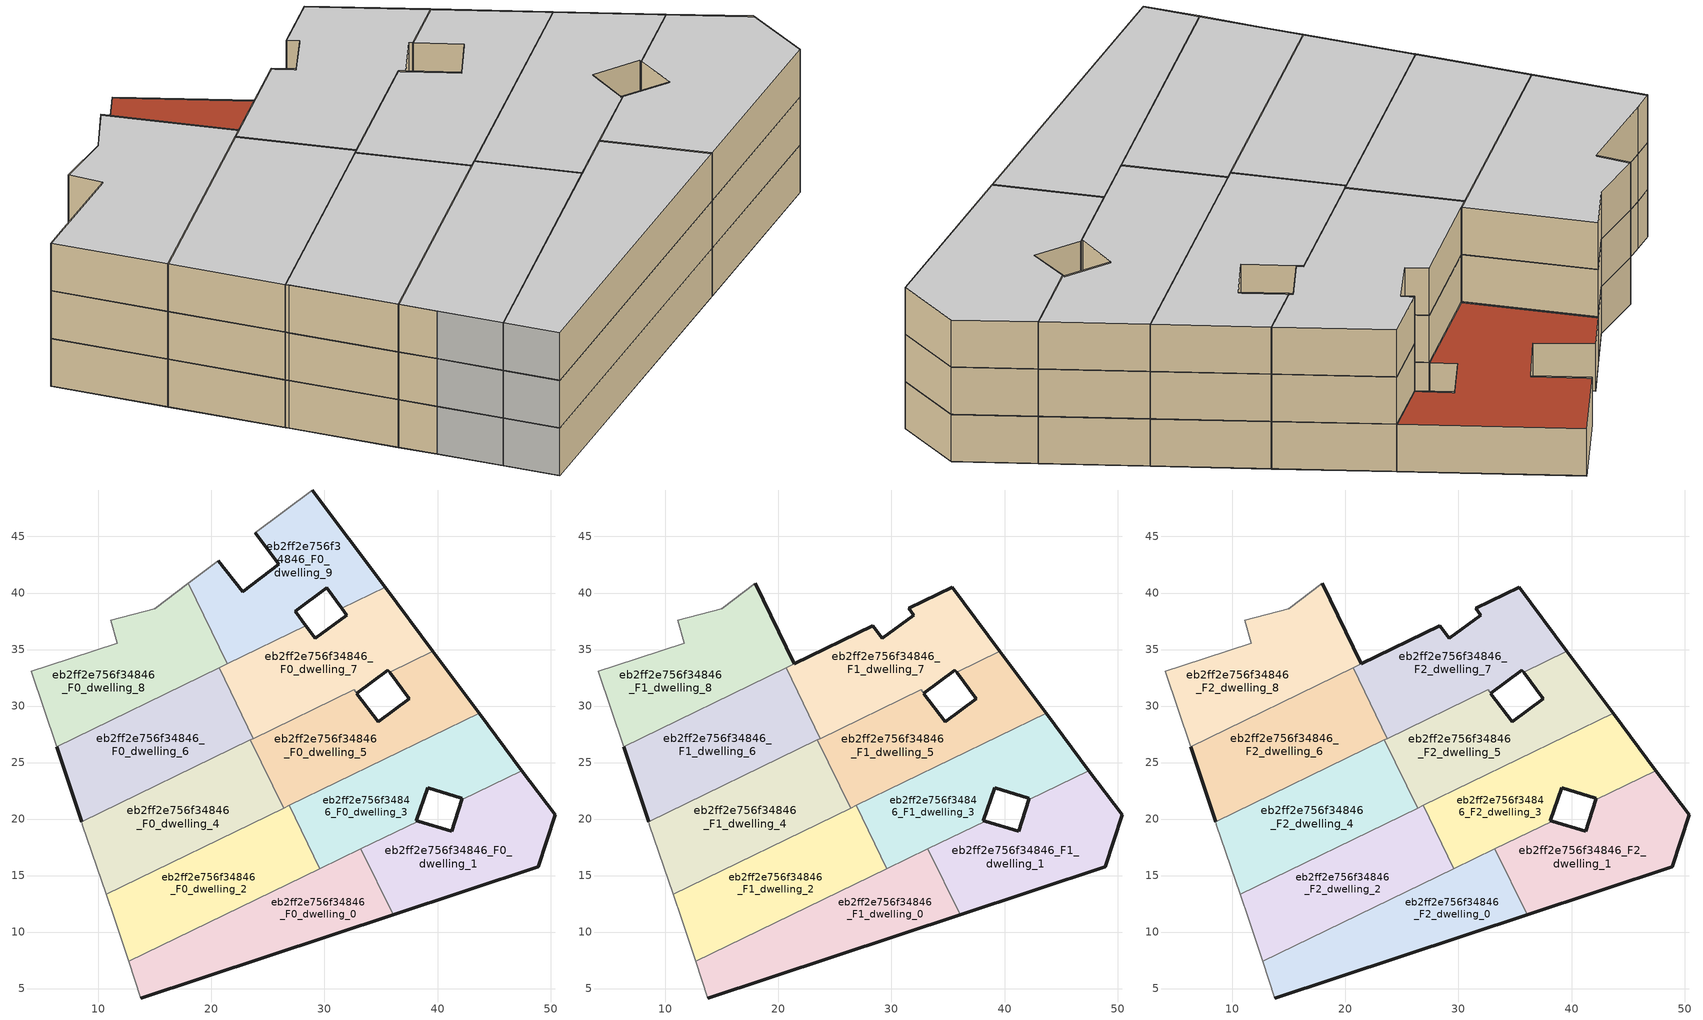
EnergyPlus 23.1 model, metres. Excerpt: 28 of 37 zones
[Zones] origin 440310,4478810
eb2ff2e756f34846_F0_dwelling_0
 floor ground (EU_floor_Construction): 36.07,11.53 33.23,17.38 12.67,7.4 13.75,4.17 z0
 wall outside (EU_wall_Construction): 36.07,11.53 13.75,4.17 z0:3
 wall to eb2ff2e756f34846_F0_dwelling_1 (EU_wall_Construction): 33.23,17.38 36.07,11.53 z0:3
 wall adiabatic (EU_wall_Construction): 13.75,4.17 12.67,7.4 z0:3
 wall to eb2ff2e756f34846_F0_dwelling_2 (EU_wall_Construction): 12.67,7.4 29.6,15.62 z0:3
 wall to eb2ff2e756f34846_F0_dwelling_3 (EU_wall_Construction): 29.6,15.62 33.23,17.38 z0:3
eb2ff2e756f34846_F0_dwelling_1
 floor ground (EU_floor_Construction): 48.93,15.77 50.41,20.36 47.47,24.29 42.12,21.69 41.26,18.9 38.28,19.83 33.23,17.38 36.07,11.53 z0
 wall outside (EU_wall_Construction): 38.28,19.83 41.26,18.9 42.12,21.69 / 47.47,24.29 50.41,20.36 48.93,15.77 36.07,11.53 z0:3
 wall to eb2ff2e756f34846_F0_dwelling_3 (EU_wall_Construction): 42.12,21.69 47.47,24.29 / 33.23,17.38 38.28,19.83 z0:3
eb2ff2e756f34846_F0_dwelling_2
 floor ground (EU_floor_Construction): 29.6,15.62 26.89,21.2 10.67,13.33 11.42,11.14 12.67,7.4 z0
 wall to eb2ff2e756f34846_F0_dwelling_3 (EU_wall_Construction): 26.89,21.2 29.6,15.62 z0:3
 wall adiabatic (EU_wall_Construction): 12.67,7.4 11.42,11.14 10.67,13.33 z0:3
 wall to eb2ff2e756f34846_F0_dwelling_4 (EU_wall_Construction): 10.67,13.33 26.37,20.95 z0:3
 wall to eb2ff2e756f34846_F0_dwelling_5 (EU_wall_Construction): 26.37,20.95 26.89,21.2 z0:3
eb2ff2e756f34846_F0_dwelling_3
 floor ground (EU_floor_Construction): 42.12,21.69 47.47,24.29 43.69,29.35 26.89,21.2 29.6,15.62 38.28,19.83 38.14,19.87 39.16,22.76 42.17,21.83 z0
 wall outside (EU_wall_Construction): 43.69,29.35 47.47,24.29 / 42.12,21.69 42.17,21.83 39.16,22.76 38.14,19.87 38.28,19.83 z0:3
 wall to eb2ff2e756f34846_F0_dwelling_5 (EU_wall_Construction): 26.89,21.2 43.69,29.35 z0:3
eb2ff2e756f34846_F0_dwelling_4
 floor ground (EU_floor_Construction): 26.37,20.95 23.44,26.99 8.51,19.75 8.59,19.51 10.67,13.33 z0
 wall to eb2ff2e756f34846_F0_dwelling_5 (EU_wall_Construction): 23.44,26.99 26.37,20.95 z0:3
 wall adiabatic (EU_wall_Construction): 10.67,13.33 8.59,19.51 8.51,19.75 z0:3
 wall to eb2ff2e756f34846_F0_dwelling_6 (EU_wall_Construction): 8.51,19.75 23.44,26.99 z0:3
eb2ff2e756f34846_F0_dwelling_5
 floor ground (EU_floor_Construction): 43.69,29.35 39.6,34.83 35.76,32.97 37.48,30.66 34.74,28.6 32.86,31.11 32.61,31.44 23.44,26.99 26.37,20.95 z0
 wall outside (EU_wall_Construction): 32.86,31.11 34.74,28.6 37.48,30.66 35.76,32.97 / 39.6,34.83 43.69,29.35 z0:3
 wall to eb2ff2e756f34846_F0_dwelling_7 (EU_wall_Construction): 35.76,32.97 39.6,34.83 / 23.71,27.12 32.61,31.44 32.86,31.11 z0:3
 wall to eb2ff2e756f34846_F0_dwelling_6 (EU_wall_Construction): 23.44,26.99 23.71,27.12 z0:3
eb2ff2e756f34846_F0_dwelling_6
 floor ground (EU_floor_Construction): 23.71,27.12 20.67,33.38 6.29,26.4 8.51,19.75 z0
 wall outside (EU_wall_Construction): 8.51,19.75 6.29,26.4 z0:3
 wall to eb2ff2e756f34846_F0_dwelling_7 (EU_wall_Construction): 20.67,33.38 23.71,27.12 z0:3
 wall to eb2ff2e756f34846_F0_dwelling_8 (EU_wall_Construction): 6.29,26.4 20.67,33.38 z0:3
eb2ff2e756f34846_F0_dwelling_7
 floor ground (EU_floor_Construction): 35.76,32.97 39.6,34.83 35.36,40.51 31.51,38.64 31.95,38.01 29.16,35.99 28.34,37.1 20.67,33.38 23.71,27.12 32.61,31.44 32.86,31.11 35.62,33.16 z0
 wall outside (EU_wall_Construction): 28.34,37.1 29.16,35.99 31.95,38.01 31.51,38.64 / 35.36,40.51 39.6,34.83 / 35.76,32.97 35.62,33.16 32.86,31.11 z0:3
 wall to eb2ff2e756f34846_F0_dwelling_9 (EU_wall_Construction): 31.51,38.64 35.36,40.51 / 21.42,33.74 28.34,37.1 z0:3
 wall to eb2ff2e756f34846_F0_dwelling_8 (EU_wall_Construction): 20.67,33.38 21.42,33.74 z0:3
eb2ff2e756f34846_F0_dwelling_8
 floor ground (EU_floor_Construction): 21.42,33.74 17.96,40.88 14.97,38.62 11.1,37.6 11.66,35.54 5.54,33.55 4.07,33.06 6.29,26.4 z0
 wall adiabatic (EU_wall_Construction): 6.29,26.4 4.07,33.06 5.54,33.55 11.66,35.54 11.1,37.6 14.97,38.62 17.96,40.88 z0:3
 wall to eb2ff2e756f34846_F0_dwelling_9 (EU_wall_Construction): 17.96,40.88 21.42,33.74 z0:3
eb2ff2e756f34846_F0_dwelling_9
 floor ground (EU_floor_Construction): 31.51,38.64 35.36,40.51 28.94,49.11 23.89,45.35 25.95,42.54 22.78,40.09 20.59,42.86 17.96,40.88 21.42,33.74 28.34,37.1 27.4,38.39 30.2,40.48 z0
 wall outside (EU_wall_Construction): 28.94,49.11 35.36,40.51 / 31.51,38.64 30.2,40.48 27.4,38.39 28.34,37.1 / 20.59,42.86 22.78,40.09 25.95,42.54 23.89,45.35 z0:3
 wall adiabatic (EU_wall_Construction): 23.89,45.35 28.94,49.11 / 17.96,40.88 20.59,42.86 z0:3
 roof outside (EU_roof_Construction): 28.94,49.11 35.36,40.51 31.51,38.64 30.2,40.48 27.4,38.39 28.34,37.1 21.42,33.74 17.96,40.88 20.59,42.86 22.78,40.09 25.95,42.54 23.89,45.35 z3
eb2ff2e756f34846_F1_dwelling_0
 floor to eb2ff2e756f34846_F0_dwelling_0 (EU_floor_Construction): 36.07,11.53 33.23,17.38 12.67,7.4 13.75,4.17 z3
 wall outside (EU_wall_Construction): 36.07,11.53 13.75,4.17 z3:6
 wall to eb2ff2e756f34846_F1_dwelling_1 (EU_wall_Construction): 33.23,17.38 36.07,11.53 z3:6
 wall adiabatic (EU_wall_Construction): 13.75,4.17 12.67,7.4 z3:6
 wall to eb2ff2e756f34846_F1_dwelling_2 (EU_wall_Construction): 12.67,7.4 29.6,15.62 z3:6
 wall to eb2ff2e756f34846_F1_dwelling_3 (EU_wall_Construction): 29.6,15.62 33.23,17.38 z3:6
eb2ff2e756f34846_F1_dwelling_1
 floor to eb2ff2e756f34846_F0_dwelling_1 (EU_floor_Construction): 48.93,15.77 50.41,20.36 47.47,24.29 42.12,21.69 41.26,18.9 38.28,19.83 33.23,17.38 36.07,11.53 z3
 wall outside (EU_wall_Construction): 38.28,19.83 41.26,18.9 42.12,21.69 / 47.47,24.29 50.41,20.36 48.93,15.77 36.07,11.53 z3:6
 wall to eb2ff2e756f34846_F1_dwelling_3 (EU_wall_Construction): 42.12,21.69 47.47,24.29 / 33.23,17.38 38.28,19.83 z3:6
eb2ff2e756f34846_F1_dwelling_2
 floor to eb2ff2e756f34846_F0_dwelling_2 (EU_floor_Construction): 29.6,15.62 26.89,21.2 10.67,13.33 11.42,11.14 12.67,7.4 z3
 wall to eb2ff2e756f34846_F1_dwelling_3 (EU_wall_Construction): 26.89,21.2 29.6,15.62 z3:6
 wall adiabatic (EU_wall_Construction): 12.67,7.4 11.42,11.14 10.67,13.33 z3:6
 wall to eb2ff2e756f34846_F1_dwelling_4 (EU_wall_Construction): 10.67,13.33 26.37,20.95 z3:6
 wall to eb2ff2e756f34846_F1_dwelling_5 (EU_wall_Construction): 26.37,20.95 26.89,21.2 z3:6
eb2ff2e756f34846_F1_dwelling_3
 floor to eb2ff2e756f34846_F0_dwelling_3 (EU_floor_Construction): 42.12,21.69 47.47,24.29 43.69,29.35 26.89,21.2 29.6,15.62 38.28,19.83 38.14,19.87 39.16,22.76 42.17,21.83 z3
 wall outside (EU_wall_Construction): 43.69,29.35 47.47,24.29 / 42.12,21.69 42.17,21.83 39.16,22.76 38.14,19.87 38.28,19.83 z3:6
 wall to eb2ff2e756f34846_F1_dwelling_5 (EU_wall_Construction): 26.89,21.2 43.69,29.35 z3:6
eb2ff2e756f34846_F1_dwelling_4
 floor to eb2ff2e756f34846_F0_dwelling_4 (EU_floor_Construction): 26.37,20.95 23.44,26.99 8.51,19.75 8.59,19.51 10.67,13.33 z3
 wall to eb2ff2e756f34846_F1_dwelling_5 (EU_wall_Construction): 23.44,26.99 26.37,20.95 z3:6
 wall adiabatic (EU_wall_Construction): 10.67,13.33 8.59,19.51 8.51,19.75 z3:6
 wall to eb2ff2e756f34846_F1_dwelling_6 (EU_wall_Construction): 8.51,19.75 23.44,26.99 z3:6
eb2ff2e756f34846_F1_dwelling_5
 floor to eb2ff2e756f34846_F0_dwelling_5 (EU_floor_Construction): 43.69,29.35 39.6,34.83 35.76,32.97 37.48,30.66 34.74,28.6 32.86,31.11 32.61,31.44 23.44,26.99 26.37,20.95 z3
 wall outside (EU_wall_Construction): 32.86,31.11 34.74,28.6 37.48,30.66 35.76,32.97 / 39.6,34.83 43.69,29.35 z3:6
 wall to eb2ff2e756f34846_F1_dwelling_7 (EU_wall_Construction): 35.76,32.97 39.6,34.83 / 23.71,27.12 32.61,31.44 32.86,31.11 z3:6
 wall to eb2ff2e756f34846_F1_dwelling_6 (EU_wall_Construction): 23.44,26.99 23.71,27.12 z3:6
eb2ff2e756f34846_F1_dwelling_6
 floor to eb2ff2e756f34846_F0_dwelling_6 (EU_floor_Construction): 23.71,27.12 20.67,33.38 6.29,26.4 8.51,19.75 z3
 wall outside (EU_wall_Construction): 8.51,19.75 6.29,26.4 z3:6
 wall to eb2ff2e756f34846_F1_dwelling_7 (EU_wall_Construction): 20.67,33.38 23.71,27.12 z3:6
 wall to eb2ff2e756f34846_F1_dwelling_8 (EU_wall_Construction): 6.29,26.4 20.67,33.38 z3:6
eb2ff2e756f34846_F1_dwelling_7
 floor to eb2ff2e756f34846_F0_dwelling_7 (EU_floor_Construction): 35.76,32.97 39.6,34.83 35.36,40.51 31.51,38.64 31.95,38.01 29.16,35.99 28.34,37.1 20.67,33.38 23.71,27.12 32.61,31.44 32.86,31.11 35.62,33.16 z3
 wall outside (EU_wall_Construction): 35.76,32.97 35.62,33.16 32.86,31.11 / 21.42,33.74 28.34,37.1 29.16,35.99 31.95,38.01 31.51,38.64 35.36,40.51 39.6,34.83 z3:6
 wall to eb2ff2e756f34846_F1_dwelling_8 (EU_wall_Construction): 20.67,33.38 21.42,33.74 z3:6
eb2ff2e756f34846_F1_dwelling_8
 floor to eb2ff2e756f34846_F0_dwelling_8 (EU_floor_Construction): 21.42,33.74 17.96,40.88 14.97,38.62 11.1,37.6 11.66,35.54 5.54,33.55 4.07,33.06 6.29,26.4 z3
 wall outside (EU_wall_Construction): 17.96,40.88 21.42,33.74 z3:6
 wall adiabatic (EU_wall_Construction): 6.29,26.4 4.07,33.06 5.54,33.55 11.66,35.54 11.1,37.6 14.97,38.62 17.96,40.88 z3:6
eb2ff2e756f34846_F2_dwelling_0
 floor to eb2ff2e756f34846_F1_dwelling_0 (EU_floor_Construction): 36.07,11.53 33.23,17.38 12.67,7.4 13.75,4.17 z6
 wall outside (EU_wall_Construction): 36.07,11.53 13.75,4.17 z6:9
 wall to eb2ff2e756f34846_F2_dwelling_1 (EU_wall_Construction): 33.23,17.38 36.07,11.53 z6:9
 wall adiabatic (EU_wall_Construction): 13.75,4.17 12.67,7.4 z6:9
 wall to eb2ff2e756f34846_F2_dwelling_2 (EU_wall_Construction): 12.67,7.4 29.6,15.62 z6:9
 wall to eb2ff2e756f34846_F2_dwelling_3 (EU_wall_Construction): 29.6,15.62 33.23,17.38 z6:9
 ceiling to eb2ff2e756f34846_F3_dwelling_0 (EU_floor_Construction): 33.23,17.38 36.07,11.53 13.75,4.17 12.67,7.4 z9
eb2ff2e756f34846_F2_dwelling_1
 floor to eb2ff2e756f34846_F1_dwelling_1 (EU_floor_Construction): 48.93,15.77 50.41,20.36 47.47,24.29 42.12,21.69 41.26,18.9 38.28,19.83 33.23,17.38 36.07,11.53 z6
 wall outside (EU_wall_Construction): 38.28,19.83 41.26,18.9 42.12,21.69 / 47.47,24.29 50.41,20.36 48.93,15.77 36.07,11.53 z6:9
 wall to eb2ff2e756f34846_F2_dwelling_3 (EU_wall_Construction): 42.12,21.69 47.47,24.29 / 33.23,17.38 38.28,19.83 z6:9
 ceiling to eb2ff2e756f34846_F3_dwelling_1 (EU_floor_Construction): 47.47,24.29 50.41,20.36 48.93,15.77 36.07,11.53 33.23,17.38 38.28,19.83 41.26,18.9 42.12,21.69 z9
eb2ff2e756f34846_F2_dwelling_2
 floor to eb2ff2e756f34846_F1_dwelling_2 (EU_floor_Construction): 29.6,15.62 26.89,21.2 10.67,13.33 11.42,11.14 12.67,7.4 z6
 wall to eb2ff2e756f34846_F2_dwelling_3 (EU_wall_Construction): 26.89,21.2 29.6,15.62 z6:9
 wall adiabatic (EU_wall_Construction): 12.67,7.4 11.42,11.14 10.67,13.33 z6:9
 wall to eb2ff2e756f34846_F2_dwelling_4 (EU_wall_Construction): 10.67,13.33 26.37,20.95 z6:9
 wall to eb2ff2e756f34846_F2_dwelling_5 (EU_wall_Construction): 26.37,20.95 26.89,21.2 z6:9
 ceiling to eb2ff2e756f34846_F3_dwelling_2 (EU_floor_Construction): 26.89,21.2 29.6,15.62 12.67,7.4 11.42,11.14 10.67,13.33 z9
eb2ff2e756f34846_F2_dwelling_3
 floor to eb2ff2e756f34846_F1_dwelling_3 (EU_floor_Construction): 42.12,21.69 47.47,24.29 43.69,29.35 26.89,21.2 29.6,15.62 38.28,19.83 38.14,19.87 39.16,22.76 42.17,21.83 z6
 wall outside (EU_wall_Construction): 43.69,29.35 47.47,24.29 / 42.12,21.69 42.17,21.83 39.16,22.76 38.14,19.87 38.28,19.83 z6:9
 wall to eb2ff2e756f34846_F2_dwelling_5 (EU_wall_Construction): 26.89,21.2 43.69,29.35 z6:9
 ceiling to eb2ff2e756f34846_F3_dwelling_3 (EU_floor_Construction): 43.69,29.35 47.47,24.29 42.12,21.69 42.17,21.83 39.16,22.76 38.14,19.87 38.28,19.83 29.6,15.62 26.89,21.2 z9
eb2ff2e756f34846_F2_dwelling_4
 floor to eb2ff2e756f34846_F1_dwelling_4 (EU_floor_Construction): 26.37,20.95 23.44,26.99 8.51,19.75 8.59,19.51 10.67,13.33 z6
 wall to eb2ff2e756f34846_F2_dwelling_5 (EU_wall_Construction): 23.44,26.99 26.37,20.95 z6:9
 wall adiabatic (EU_wall_Construction): 10.67,13.33 8.59,19.51 8.51,19.75 z6:9
 wall to eb2ff2e756f34846_F2_dwelling_6 (EU_wall_Construction): 8.51,19.75 23.44,26.99 z6:9
 ceiling to eb2ff2e756f34846_F3_dwelling_4 (EU_floor_Construction): 23.44,26.99 26.37,20.95 10.67,13.33 8.59,19.51 8.51,19.75 z9
eb2ff2e756f34846_F2_dwelling_5
 floor to eb2ff2e756f34846_F1_dwelling_5 (EU_floor_Construction): 43.69,29.35 39.6,34.83 35.76,32.97 37.48,30.66 34.74,28.6 32.86,31.11 32.61,31.44 23.44,26.99 26.37,20.95 z6
 wall outside (EU_wall_Construction): 32.86,31.11 34.74,28.6 37.48,30.66 35.76,32.97 / 39.6,34.83 43.69,29.35 z6:9
 wall to eb2ff2e756f34846_F2_dwelling_7 (EU_wall_Construction): 35.76,32.97 39.6,34.83 / 23.71,27.12 32.61,31.44 32.86,31.11 z6:9
 wall to eb2ff2e756f34846_F2_dwelling_6 (EU_wall_Construction): 23.44,26.99 23.71,27.12 z6:9
 ceiling to eb2ff2e756f34846_F3_dwelling_5 (EU_floor_Construction): 39.6,34.83 43.69,29.35 26.37,20.95 23.44,26.99 32.61,31.44 32.86,31.11 34.74,28.6 37.48,30.66 35.76,32.97 z9
eb2ff2e756f34846_F2_dwelling_6
 floor to eb2ff2e756f34846_F1_dwelling_6 (EU_floor_Construction): 23.71,27.12 20.67,33.38 6.29,26.4 8.51,19.75 z6
 wall outside (EU_wall_Construction): 8.51,19.75 6.29,26.4 z6:9
 wall to eb2ff2e756f34846_F2_dwelling_7 (EU_wall_Construction): 20.67,33.38 23.71,27.12 z6:9
 wall to eb2ff2e756f34846_F2_dwelling_8 (EU_wall_Construction): 6.29,26.4 20.67,33.38 z6:9
 ceiling to eb2ff2e756f34846_F3_dwelling_6 (EU_floor_Construction): 20.67,33.38 23.71,27.12 8.51,19.75 6.29,26.4 z9
eb2ff2e756f34846_F2_dwelling_7
 floor to eb2ff2e756f34846_F1_dwelling_7 (EU_floor_Construction): 35.76,32.97 39.6,34.83 35.36,40.51 31.51,38.64 31.95,38.01 29.16,35.99 28.34,37.1 20.67,33.38 23.71,27.12 32.61,31.44 32.86,31.11 35.62,33.16 z6
 wall outside (EU_wall_Construction): 35.76,32.97 35.62,33.16 32.86,31.11 / 21.42,33.74 28.34,37.1 29.16,35.99 31.95,38.01 31.51,38.64 35.36,40.51 39.6,34.83 z6:9
 wall to eb2ff2e756f34846_F2_dwelling_8 (EU_wall_Construction): 20.67,33.38 21.42,33.74 z6:9
 ceiling to eb2ff2e756f34846_F3_dwelling_7 (EU_floor_Construction): 35.36,40.51 39.6,34.83 35.76,32.97 35.62,33.16 32.86,31.11 32.61,31.44 23.71,27.12 20.67,33.38 28.34,37.1 29.16,35.99 31.95,38.01 31.51,38.64 z9
eb2ff2e756f34846_F2_dwelling_8
 floor to eb2ff2e756f34846_F1_dwelling_8 (EU_floor_Construction): 21.42,33.74 17.96,40.88 14.97,38.62 11.1,37.6 11.66,35.54 5.54,33.55 4.07,33.06 6.29,26.4 z6
 wall outside (EU_wall_Construction): 17.96,40.88 21.42,33.74 z6:9
 wall adiabatic (EU_wall_Construction): 6.29,26.4 4.07,33.06 5.54,33.55 11.66,35.54 11.1,37.6 14.97,38.62 17.96,40.88 z6:9
 ceiling to eb2ff2e756f34846_F3_dwelling_8 (EU_floor_Construction): 17.96,40.88 21.42,33.74 6.29,26.4 4.07,33.06 5.54,33.55 11.66,35.54 11.1,37.6 14.97,38.62 z9
shading: 8.6,19.59 13.75,4.17 z0:9
[Building]
EU S2 Campaign: North Axis=0; Terrain=City; Solar Distribution=FullExterior
[Site:Location]
Madrid: Latitude=40.5; Longitude=-3.5; Time Zone=1; Elevation=609
[SizingPeriod:WeatherFileDays]
AnnualSizingPeriod: Begin Month=1; Begin Day of Month=1; End Month=12; End Day of Month=31; Day of Week for Start Day=Monday; Use Weather File Daylight Saving Period=No; Use Weather File Rain and Snow Indicators=No
[MATERIAL]
EU_InternalMass_Material: Roughness=MediumRough; Thickness=0.1; Conductivity=1; Density=1800; Specific Heat=900; Thermal Absorptance=0.9; Solar Absorptance=0.7; Visible Absorptance=0.7
[MATERIAL:NOMASS] Roughness=MediumRough; Thermal Absorptance=0.9; Solar Absorptance=0.7; Visible Absorptance=0.7
Name | Thermal Resistance
EU_wall_NoMass | 0.609216
EU_roof_NoMass | 0.513268
EU_floor_NoMass | 0.568163
[CONSTRUCTION]
EU_wall_Construction: EU_wall_NoMass
EU_roof_Construction: EU_roof_NoMass
EU_floor_Construction: EU_floor_NoMass
EU_InternalMass_Construction: EU_InternalMass_Material
[ZONE] Type=1; Multiplier=1; Ceiling Height=autocalculate; Floor Area=autocalculate; Part of Total Floor Area=Yes
Name | Volume
eb2ff2e756f34846_F0_dwelling_0; eb2ff2e756f34846_F1_dwelling_0; eb2ff2e756f34846_F2_dwelling_0 | 343.02
eb2ff2e756f34846_F0_dwelling_1; eb2ff2e756f34846_F1_dwelling_1; eb2ff2e756f34846_F2_dwelling_1 | 343.04
eb2ff2e756f34846_F0_dwelling_2; eb2ff2e756f34846_F1_dwelling_2; eb2ff2e756f34846_F2_dwelling_2 | 342.973
eb2ff2e756f34846_F0_dwelling_3; eb2ff2e756f34846_F1_dwelling_3; eb2ff2e756f34846_F2_dwelling_3 | 342.991
eb2ff2e756f34846_F0_dwelling_4; eb2ff2e756f34846_F1_dwelling_4; eb2ff2e756f34846_F2_dwelling_4; eb2ff2e756f34846_F0_dwelling_6; eb2ff2e756f34846_F1_dwelling_6; eb2ff2e756f34846_F2_dwelling_6 | 343.023
eb2ff2e756f34846_F0_dwelling_5; eb2ff2e756f34846_F1_dwelling_5; eb2ff2e756f34846_F2_dwelling_5 | 341.673
eb2ff2e756f34846_F0_dwelling_7; eb2ff2e756f34846_F1_dwelling_7; eb2ff2e756f34846_F2_dwelling_7 | 344.37
eb2ff2e756f34846_F0_dwelling_8; eb2ff2e756f34846_F1_dwelling_8; eb2ff2e756f34846_F2_dwelling_8 | 342.995
eb2ff2e756f34846_F0_dwelling_9 | 343.015
[INTERNALMASS] Construction=EU_InternalMass_Construction
Name | Zone or ZoneList | Surface Area
eb2ff2e756f34846_F0_dwelling_0_EU_InternalMass | eb2ff2e756f34846_F0_dwelling_0 | 114.34
eb2ff2e756f34846_F0_dwelling_1_EU_InternalMass | eb2ff2e756f34846_F0_dwelling_1 | 114.347
eb2ff2e756f34846_F0_dwelling_2_EU_InternalMass | eb2ff2e756f34846_F0_dwelling_2 | 114.324
eb2ff2e756f34846_F0_dwelling_3_EU_InternalMass | eb2ff2e756f34846_F0_dwelling_3 | 114.33
eb2ff2e756f34846_F0_dwelling_4_EU_InternalMass | eb2ff2e756f34846_F0_dwelling_4 | 114.341
eb2ff2e756f34846_F0_dwelling_5_EU_InternalMass | eb2ff2e756f34846_F0_dwelling_5 | 113.906
eb2ff2e756f34846_F0_dwelling_6_EU_InternalMass | eb2ff2e756f34846_F0_dwelling_6 | 114.341
eb2ff2e756f34846_F0_dwelling_7_EU_InternalMass | eb2ff2e756f34846_F0_dwelling_7 | 114.79
eb2ff2e756f34846_F0_dwelling_8_EU_InternalMass | eb2ff2e756f34846_F0_dwelling_8 | 114.332
eb2ff2e756f34846_F0_dwelling_9_EU_InternalMass | eb2ff2e756f34846_F0_dwelling_9 | 114.338
eb2ff2e756f34846_F1_dwelling_0_EU_InternalMass | eb2ff2e756f34846_F1_dwelling_0 | 126.501
eb2ff2e756f34846_F1_dwelling_1_EU_InternalMass | eb2ff2e756f34846_F1_dwelling_1 | 127.047
eb2ff2e756f34846_F1_dwelling_2_EU_InternalMass | eb2ff2e756f34846_F1_dwelling_2 | 127.586
eb2ff2e756f34846_F1_dwelling_3_EU_InternalMass | eb2ff2e756f34846_F1_dwelling_3 | 127.047
eb2ff2e756f34846_F1_dwelling_4_EU_InternalMass | eb2ff2e756f34846_F1_dwelling_4 | 127.824
eb2ff2e756f34846_F1_dwelling_5_EU_InternalMass | eb2ff2e756f34846_F1_dwelling_5 | 127.034
eb2ff2e756f34846_F1_dwelling_6_EU_InternalMass | eb2ff2e756f34846_F1_dwelling_6 | 126.277
eb2ff2e756f34846_F1_dwelling_7_EU_InternalMass | eb2ff2e756f34846_F1_dwelling_7 | 127.505
eb2ff2e756f34846_F1_dwelling_8_EU_InternalMass | eb2ff2e756f34846_F1_dwelling_8 | 126.593
eb2ff2e756f34846_F2_dwelling_0_EU_InternalMass | eb2ff2e756f34846_F2_dwelling_0 | 126.501
eb2ff2e756f34846_F2_dwelling_1_EU_InternalMass | eb2ff2e756f34846_F2_dwelling_1 | 127.047
eb2ff2e756f34846_F2_dwelling_2_EU_InternalMass | eb2ff2e756f34846_F2_dwelling_2 | 127.586
eb2ff2e756f34846_F2_dwelling_3_EU_InternalMass | eb2ff2e756f34846_F2_dwelling_3 | 127.047
eb2ff2e756f34846_F2_dwelling_4_EU_InternalMass | eb2ff2e756f34846_F2_dwelling_4 | 127.824
eb2ff2e756f34846_F2_dwelling_5_EU_InternalMass | eb2ff2e756f34846_F2_dwelling_5 | 127.034
eb2ff2e756f34846_F2_dwelling_6_EU_InternalMass | eb2ff2e756f34846_F2_dwelling_6 | 126.277
eb2ff2e756f34846_F2_dwelling_7_EU_InternalMass | eb2ff2e756f34846_F2_dwelling_7 | 127.505
eb2ff2e756f34846_F2_dwelling_8_EU_InternalMass | eb2ff2e756f34846_F2_dwelling_8 | 126.593
[OTHEREQUIPMENT] Fuel Type=Electricity; Design Level Calculation Method=Watts/Area; Power per Zone Floor Area=1; Fraction Latent=0; Fraction Radiant=0; Fraction Lost=0; Carbon Dioxide Generation Rate=0; EndUse Subcategory=EU_Step8_InternalGains
Name | Zone or ZoneList or Space or SpaceList | Schedule
EU_Step8_InternalGain_eb2ff2e756f34846_F0_dwelling_0_f000 | eb2ff2e756f34846_F0_dwelling_0 | EU_Step8_GainSchedule_eb2ff2e756f34846_F0_dwelling_0_f000
EU_Step8_InternalGain_eb2ff2e756f34846_F0_dwelling_1_f000 | eb2ff2e756f34846_F0_dwelling_1 | EU_Step8_GainSchedule_eb2ff2e756f34846_F0_dwelling_1_f000
EU_Step8_InternalGain_eb2ff2e756f34846_F0_dwelling_2_f000 | eb2ff2e756f34846_F0_dwelling_2 | EU_Step8_GainSchedule_eb2ff2e756f34846_F0_dwelling_2_f000
EU_Step8_InternalGain_eb2ff2e756f34846_F0_dwelling_3_f000 | eb2ff2e756f34846_F0_dwelling_3 | EU_Step8_GainSchedule_eb2ff2e756f34846_F0_dwelling_3_f000
EU_Step8_InternalGain_eb2ff2e756f34846_F0_dwelling_4_f000 | eb2ff2e756f34846_F0_dwelling_4 | EU_Step8_GainSchedule_eb2ff2e756f34846_F0_dwelling_4_f000
EU_Step8_InternalGain_eb2ff2e756f34846_F0_dwelling_5_f000 | eb2ff2e756f34846_F0_dwelling_5 | EU_Step8_GainSchedule_eb2ff2e756f34846_F0_dwelling_5_f000
EU_Step8_InternalGain_eb2ff2e756f34846_F0_dwelling_6_f000 | eb2ff2e756f34846_F0_dwelling_6 | EU_Step8_GainSchedule_eb2ff2e756f34846_F0_dwelling_6_f000
EU_Step8_InternalGain_eb2ff2e756f34846_F0_dwelling_7_f000 | eb2ff2e756f34846_F0_dwelling_7 | EU_Step8_GainSchedule_eb2ff2e756f34846_F0_dwelling_7_f000
EU_Step8_InternalGain_eb2ff2e756f34846_F0_dwelling_8_f000 | eb2ff2e756f34846_F0_dwelling_8 | EU_Step8_GainSchedule_eb2ff2e756f34846_F0_dwelling_8_f000
EU_Step8_InternalGain_eb2ff2e756f34846_F0_dwelling_9_f000 | eb2ff2e756f34846_F0_dwelling_9 | EU_Step8_GainSchedule_eb2ff2e756f34846_F0_dwelling_9_f000
EU_Step8_InternalGain_eb2ff2e756f34846_F1_dwelling_0_f000 | eb2ff2e756f34846_F1_dwelling_0 | EU_Step8_GainSchedule_eb2ff2e756f34846_F1_dwelling_0_f000
EU_Step8_InternalGain_eb2ff2e756f34846_F1_dwelling_1_f000 | eb2ff2e756f34846_F1_dwelling_1 | EU_Step8_GainSchedule_eb2ff2e756f34846_F1_dwelling_1_f000
EU_Step8_InternalGain_eb2ff2e756f34846_F1_dwelling_2_f000 | eb2ff2e756f34846_F1_dwelling_2 | EU_Step8_GainSchedule_eb2ff2e756f34846_F1_dwelling_2_f000
EU_Step8_InternalGain_eb2ff2e756f34846_F1_dwelling_3_f000 | eb2ff2e756f34846_F1_dwelling_3 | EU_Step8_GainSchedule_eb2ff2e756f34846_F1_dwelling_3_f000
EU_Step8_InternalGain_eb2ff2e756f34846_F1_dwelling_4_f000 | eb2ff2e756f34846_F1_dwelling_4 | EU_Step8_GainSchedule_eb2ff2e756f34846_F1_dwelling_4_f000
EU_Step8_InternalGain_eb2ff2e756f34846_F1_dwelling_5_f000 | eb2ff2e756f34846_F1_dwelling_5 | EU_Step8_GainSchedule_eb2ff2e756f34846_F1_dwelling_5_f000
EU_Step8_InternalGain_eb2ff2e756f34846_F1_dwelling_6_f000 | eb2ff2e756f34846_F1_dwelling_6 | EU_Step8_GainSchedule_eb2ff2e756f34846_F1_dwelling_6_f000
EU_Step8_InternalGain_eb2ff2e756f34846_F1_dwelling_7_f000 | eb2ff2e756f34846_F1_dwelling_7 | EU_Step8_GainSchedule_eb2ff2e756f34846_F1_dwelling_7_f000
EU_Step8_InternalGain_eb2ff2e756f34846_F1_dwelling_8_f000 | eb2ff2e756f34846_F1_dwelling_8 | EU_Step8_GainSchedule_eb2ff2e756f34846_F1_dwelling_8_f000
EU_Step8_InternalGain_eb2ff2e756f34846_F2_dwelling_0_f000 | eb2ff2e756f34846_F2_dwelling_0 | EU_Step8_GainSchedule_eb2ff2e756f34846_F2_dwelling_0_f000
EU_Step8_InternalGain_eb2ff2e756f34846_F2_dwelling_1_f000 | eb2ff2e756f34846_F2_dwelling_1 | EU_Step8_GainSchedule_eb2ff2e756f34846_F2_dwelling_1_f000
EU_Step8_InternalGain_eb2ff2e756f34846_F2_dwelling_2_f000 | eb2ff2e756f34846_F2_dwelling_2 | EU_Step8_GainSchedule_eb2ff2e756f34846_F2_dwelling_2_f000
EU_Step8_InternalGain_eb2ff2e756f34846_F2_dwelling_3_f000 | eb2ff2e756f34846_F2_dwelling_3 | EU_Step8_GainSchedule_eb2ff2e756f34846_F2_dwelling_3_f000
EU_Step8_InternalGain_eb2ff2e756f34846_F2_dwelling_4_f000 | eb2ff2e756f34846_F2_dwelling_4 | EU_Step8_GainSchedule_eb2ff2e756f34846_F2_dwelling_4_f000
EU_Step8_InternalGain_eb2ff2e756f34846_F2_dwelling_5_f000 | eb2ff2e756f34846_F2_dwelling_5 | EU_Step8_GainSchedule_eb2ff2e756f34846_F2_dwelling_5_f000
EU_Step8_InternalGain_eb2ff2e756f34846_F2_dwelling_6_f000 | eb2ff2e756f34846_F2_dwelling_6 | EU_Step8_GainSchedule_eb2ff2e756f34846_F2_dwelling_6_f000
EU_Step8_InternalGain_eb2ff2e756f34846_F2_dwelling_7_f000 | eb2ff2e756f34846_F2_dwelling_7 | EU_Step8_GainSchedule_eb2ff2e756f34846_F2_dwelling_7_f000
EU_Step8_InternalGain_eb2ff2e756f34846_F2_dwelling_8_f000 | eb2ff2e756f34846_F2_dwelling_8 | EU_Step8_GainSchedule_eb2ff2e756f34846_F2_dwelling_8_f000
[ZONEVENTILATION:DESIGNFLOWRATE] Schedule=EU_AlwaysOn; Design Flow Rate Calculation Method=AirChanges/Hour; Air Changes per Hour=0.752966; Ventilation Type=Natural; Fan Pressure Rise=0; Fan Total Efficiency=1; Constant Term Coefficient=1; Temperature Term Coefficient=0; Velocity Term Coefficient=0; Velocity Squared Term Coefficient=0; Minimum Indoor Temperature=-100; Maximum Indoor Temperature=100; Delta Temperature=-100; Minimum Outdoor Temperature=-100; Maximum Outdoor Temperature=100; Maximum Wind Speed=40
Name | Zone or ZoneList or Space or SpaceList
EU_ConstantAir_eb2ff2e756f34846_F0_dwelling_0 | eb2ff2e756f34846_F0_dwelling_0
EU_ConstantAir_eb2ff2e756f34846_F0_dwelling_1 | eb2ff2e756f34846_F0_dwelling_1
EU_ConstantAir_eb2ff2e756f34846_F0_dwelling_2 | eb2ff2e756f34846_F0_dwelling_2
EU_ConstantAir_eb2ff2e756f34846_F0_dwelling_3 | eb2ff2e756f34846_F0_dwelling_3
EU_ConstantAir_eb2ff2e756f34846_F0_dwelling_4 | eb2ff2e756f34846_F0_dwelling_4
EU_ConstantAir_eb2ff2e756f34846_F0_dwelling_5 | eb2ff2e756f34846_F0_dwelling_5
EU_ConstantAir_eb2ff2e756f34846_F0_dwelling_6 | eb2ff2e756f34846_F0_dwelling_6
EU_ConstantAir_eb2ff2e756f34846_F0_dwelling_7 | eb2ff2e756f34846_F0_dwelling_7
EU_ConstantAir_eb2ff2e756f34846_F0_dwelling_8 | eb2ff2e756f34846_F0_dwelling_8
EU_ConstantAir_eb2ff2e756f34846_F0_dwelling_9 | eb2ff2e756f34846_F0_dwelling_9
EU_ConstantAir_eb2ff2e756f34846_F1_dwelling_0 | eb2ff2e756f34846_F1_dwelling_0
EU_ConstantAir_eb2ff2e756f34846_F1_dwelling_1 | eb2ff2e756f34846_F1_dwelling_1
EU_ConstantAir_eb2ff2e756f34846_F1_dwelling_2 | eb2ff2e756f34846_F1_dwelling_2
EU_ConstantAir_eb2ff2e756f34846_F1_dwelling_3 | eb2ff2e756f34846_F1_dwelling_3
EU_ConstantAir_eb2ff2e756f34846_F1_dwelling_4 | eb2ff2e756f34846_F1_dwelling_4
EU_ConstantAir_eb2ff2e756f34846_F1_dwelling_5 | eb2ff2e756f34846_F1_dwelling_5
EU_ConstantAir_eb2ff2e756f34846_F1_dwelling_6 | eb2ff2e756f34846_F1_dwelling_6
EU_ConstantAir_eb2ff2e756f34846_F1_dwelling_7 | eb2ff2e756f34846_F1_dwelling_7
EU_ConstantAir_eb2ff2e756f34846_F1_dwelling_8 | eb2ff2e756f34846_F1_dwelling_8
EU_ConstantAir_eb2ff2e756f34846_F2_dwelling_0 | eb2ff2e756f34846_F2_dwelling_0
EU_ConstantAir_eb2ff2e756f34846_F2_dwelling_1 | eb2ff2e756f34846_F2_dwelling_1
EU_ConstantAir_eb2ff2e756f34846_F2_dwelling_2 | eb2ff2e756f34846_F2_dwelling_2
EU_ConstantAir_eb2ff2e756f34846_F2_dwelling_3 | eb2ff2e756f34846_F2_dwelling_3
EU_ConstantAir_eb2ff2e756f34846_F2_dwelling_4 | eb2ff2e756f34846_F2_dwelling_4
EU_ConstantAir_eb2ff2e756f34846_F2_dwelling_5 | eb2ff2e756f34846_F2_dwelling_5
EU_ConstantAir_eb2ff2e756f34846_F2_dwelling_6 | eb2ff2e756f34846_F2_dwelling_6
EU_ConstantAir_eb2ff2e756f34846_F2_dwelling_7 | eb2ff2e756f34846_F2_dwelling_7
EU_ConstantAir_eb2ff2e756f34846_F2_dwelling_8 | eb2ff2e756f34846_F2_dwelling_8
[HVACTEMPLATE:THERMOSTAT] Constant Heating Setpoint=20; Constant Cooling Setpoint=50
EU_HeatOnly_eb2ff2e756f34846_F0_dwelling_0; EU_HeatOnly_eb2ff2e756f34846_F0_dwelling_1; EU_HeatOnly_eb2ff2e756f34846_F0_dwelling_2; EU_HeatOnly_eb2ff2e756f34846_F0_dwelling_3; EU_HeatOnly_eb2ff2e756f34846_F0_dwelling_4; EU_HeatOnly_eb2ff2e756f34846_F0_dwelling_5; EU_HeatOnly_eb2ff2e756f34846_F0_dwelling_6; EU_HeatOnly_eb2ff2e756f34846_F0_dwelling_7; EU_HeatOnly_eb2ff2e756f34846_F0_dwelling_8; EU_HeatOnly_eb2ff2e756f34846_F0_dwelling_9; EU_HeatOnly_eb2ff2e756f34846_F1_dwelling_0; EU_HeatOnly_eb2ff2e756f34846_F1_dwelling_1; EU_HeatOnly_eb2ff2e756f34846_F1_dwelling_2; EU_HeatOnly_eb2ff2e756f34846_F1_dwelling_3; EU_HeatOnly_eb2ff2e756f34846_F1_dwelling_4; EU_HeatOnly_eb2ff2e756f34846_F1_dwelling_5; EU_HeatOnly_eb2ff2e756f34846_F1_dwelling_6; EU_HeatOnly_eb2ff2e756f34846_F1_dwelling_7; EU_HeatOnly_eb2ff2e756f34846_F1_dwelling_8; EU_HeatOnly_eb2ff2e756f34846_F2_dwelling_0; EU_HeatOnly_eb2ff2e756f34846_F2_dwelling_1; EU_HeatOnly_eb2ff2e756f34846_F2_dwelling_2; EU_HeatOnly_eb2ff2e756f34846_F2_dwelling_3; EU_HeatOnly_eb2ff2e756f34846_F2_dwelling_4; EU_HeatOnly_eb2ff2e756f34846_F2_dwelling_5; EU_HeatOnly_eb2ff2e756f34846_F2_dwelling_6; EU_HeatOnly_eb2ff2e756f34846_F2_dwelling_7; EU_HeatOnly_eb2ff2e756f34846_F2_dwelling_8; EU_HeatOnly_eb2ff2e756f34846_F3_dwelling_0; EU_HeatOnly_eb2ff2e756f34846_F3_dwelling_1; EU_HeatOnly_eb2ff2e756f34846_F3_dwelling_2; EU_HeatOnly_eb2ff2e756f34846_F3_dwelling_3; EU_HeatOnly_eb2ff2e756f34846_F3_dwelling_4; EU_HeatOnly_eb2ff2e756f34846_F3_dwelling_5; EU_HeatOnly_eb2ff2e756f34846_F3_dwelling_6; EU_HeatOnly_eb2ff2e756f34846_F3_dwelling_7; EU_HeatOnly_eb2ff2e756f34846_F3_dwelling_8
[HVACTEMPLATE:ZONE:IDEALLOADSAIRSYSTEM] System Availability Schedule=EU_AlwaysOn; Maximum Heating Supply Air Temperature=50; Minimum Cooling Supply Air Temperature=13; Maximum Heating Supply Air Humidity Ratio=0.0156; Minimum Cooling Supply Air Humidity Ratio=0.0077; Heating Limit=NoLimit; Cooling Limit=NoLimit; Heating Availability Schedule=EU_AlwaysOn; Cooling Availability Schedule=EU_CoolingOff; Dehumidification Control Type=ConstantSensibleHeatRatio; Cooling Sensible Heat Ratio=0.7; Dehumidification Setpoint=60; Humidification Control Type=None; Humidification Setpoint=30; Outdoor Air Method=None; Outdoor Air Flow Rate per Person=0.00944; Outdoor Air Flow Rate per Zone Floor Area=0; Outdoor Air Flow Rate per Zone=0; Demand Controlled Ventilation Type=None; Outdoor Air Economizer Type=NoEconomizer; Heat Recovery Type=None; Sensible Heat Recovery Effectiveness=0.7; Latent Heat Recovery Effectiveness=0.65
Name | Template Thermostat
eb2ff2e756f34846_F0_dwelling_0 | EU_HeatOnly_eb2ff2e756f34846_F0_dwelling_0
eb2ff2e756f34846_F0_dwelling_1 | EU_HeatOnly_eb2ff2e756f34846_F0_dwelling_1
eb2ff2e756f34846_F0_dwelling_2 | EU_HeatOnly_eb2ff2e756f34846_F0_dwelling_2
eb2ff2e756f34846_F0_dwelling_3 | EU_HeatOnly_eb2ff2e756f34846_F0_dwelling_3
eb2ff2e756f34846_F0_dwelling_4 | EU_HeatOnly_eb2ff2e756f34846_F0_dwelling_4
eb2ff2e756f34846_F0_dwelling_5 | EU_HeatOnly_eb2ff2e756f34846_F0_dwelling_5
eb2ff2e756f34846_F0_dwelling_6 | EU_HeatOnly_eb2ff2e756f34846_F0_dwelling_6
eb2ff2e756f34846_F0_dwelling_7 | EU_HeatOnly_eb2ff2e756f34846_F0_dwelling_7
eb2ff2e756f34846_F0_dwelling_8 | EU_HeatOnly_eb2ff2e756f34846_F0_dwelling_8
eb2ff2e756f34846_F0_dwelling_9 | EU_HeatOnly_eb2ff2e756f34846_F0_dwelling_9
eb2ff2e756f34846_F1_dwelling_0 | EU_HeatOnly_eb2ff2e756f34846_F1_dwelling_0
eb2ff2e756f34846_F1_dwelling_1 | EU_HeatOnly_eb2ff2e756f34846_F1_dwelling_1
eb2ff2e756f34846_F1_dwelling_2 | EU_HeatOnly_eb2ff2e756f34846_F1_dwelling_2
eb2ff2e756f34846_F1_dwelling_3 | EU_HeatOnly_eb2ff2e756f34846_F1_dwelling_3
eb2ff2e756f34846_F1_dwelling_4 | EU_HeatOnly_eb2ff2e756f34846_F1_dwelling_4
eb2ff2e756f34846_F1_dwelling_5 | EU_HeatOnly_eb2ff2e756f34846_F1_dwelling_5
eb2ff2e756f34846_F1_dwelling_6 | EU_HeatOnly_eb2ff2e756f34846_F1_dwelling_6
eb2ff2e756f34846_F1_dwelling_7 | EU_HeatOnly_eb2ff2e756f34846_F1_dwelling_7
eb2ff2e756f34846_F1_dwelling_8 | EU_HeatOnly_eb2ff2e756f34846_F1_dwelling_8
eb2ff2e756f34846_F2_dwelling_0 | EU_HeatOnly_eb2ff2e756f34846_F2_dwelling_0
eb2ff2e756f34846_F2_dwelling_1 | EU_HeatOnly_eb2ff2e756f34846_F2_dwelling_1
eb2ff2e756f34846_F2_dwelling_2 | EU_HeatOnly_eb2ff2e756f34846_F2_dwelling_2
eb2ff2e756f34846_F2_dwelling_3 | EU_HeatOnly_eb2ff2e756f34846_F2_dwelling_3
eb2ff2e756f34846_F2_dwelling_4 | EU_HeatOnly_eb2ff2e756f34846_F2_dwelling_4
eb2ff2e756f34846_F2_dwelling_5 | EU_HeatOnly_eb2ff2e756f34846_F2_dwelling_5
eb2ff2e756f34846_F2_dwelling_6 | EU_HeatOnly_eb2ff2e756f34846_F2_dwelling_6
eb2ff2e756f34846_F2_dwelling_7 | EU_HeatOnly_eb2ff2e756f34846_F2_dwelling_7
eb2ff2e756f34846_F2_dwelling_8 | EU_HeatOnly_eb2ff2e756f34846_F2_dwelling_8
[SIZING:ZONE] Zone Cooling Design Supply Air Temperature Input Method=SupplyAirTemperature; Zone Cooling Design Supply Air Temperature=13; Zone Heating Design Supply Air Temperature Input Method=SupplyAirTemperature; Zone Heating Design Supply Air Temperature=50; Zone Cooling Design Supply Air Humidity Ratio=0.008; Zone Heating Design Supply Air Humidity Ratio=0.008; Cooling Design Air Flow Method=DesignDay; Cooling Design Air Flow Rate=0; Cooling Minimum Air Flow per Zone Floor Area=0.000762; Cooling Minimum Air Flow=0; Cooling Minimum Air Flow Fraction=0.2; Heating Design Air Flow Method=DesignDay; Heating Design Air Flow Rate=0; Heating Maximum Air Flow per Zone Floor Area=0.002032; Heating Maximum Air Flow=0.141576; Heating Maximum Air Flow Fraction=0.3; Account for Dedicated Outdoor Air System=No; Dedicated Outdoor Air System Control Strategy=NeutralSupplyAir; Dedicated Outdoor Air Low Setpoint Temperature for Design=autosize; Dedicated Outdoor Air High Setpoint Temperature for Design=autosize; Zone Load Sizing Method=Sensible Load Only No Latent Load; Zone Latent Cooling Design Supply Air Humidity Ratio Input Method=HumidityRatioDifference; Zone Cooling Design Supply Air Humidity Ratio Difference=0.005; Zone Latent Heating Design Supply Air Humidity Ratio Input Method=HumidityRatioDifference; Zone Humidification Design Supply Air Humidity Ratio Difference=0.005
eb2ff2e756f34846_F0_dwelling_0; eb2ff2e756f34846_F0_dwelling_1; eb2ff2e756f34846_F0_dwelling_2; eb2ff2e756f34846_F0_dwelling_3; eb2ff2e756f34846_F0_dwelling_4; eb2ff2e756f34846_F0_dwelling_5; eb2ff2e756f34846_F0_dwelling_6; eb2ff2e756f34846_F0_dwelling_7; eb2ff2e756f34846_F0_dwelling_8; eb2ff2e756f34846_F0_dwelling_9; eb2ff2e756f34846_F1_dwelling_0; eb2ff2e756f34846_F1_dwelling_1; eb2ff2e756f34846_F1_dwelling_2; eb2ff2e756f34846_F1_dwelling_3; eb2ff2e756f34846_F1_dwelling_4; eb2ff2e756f34846_F1_dwelling_5; eb2ff2e756f34846_F1_dwelling_6; eb2ff2e756f34846_F1_dwelling_7; eb2ff2e756f34846_F1_dwelling_8; eb2ff2e756f34846_F2_dwelling_0; eb2ff2e756f34846_F2_dwelling_1; eb2ff2e756f34846_F2_dwelling_2; eb2ff2e756f34846_F2_dwelling_3; eb2ff2e756f34846_F2_dwelling_4; eb2ff2e756f34846_F2_dwelling_5; eb2ff2e756f34846_F2_dwelling_6; eb2ff2e756f34846_F2_dwelling_7; eb2ff2e756f34846_F2_dwelling_8
[SCHEDULE:CONSTANT]
Name | Hourly Value
EU_AlwaysOn | 1
EU_CoolingOff | 0
[SCHEDULE:FILE] Column Number=1; Rows to Skip at Top=0; Number of Hours of Data=8760; Column Separator=Comma; Interpolate to Timestep=No; Minutes per Item=60; Adjust Schedule for Daylight Savings=Yes
Name | File
EU_Step8_GainSchedule_eb2ff2e756f34846_F0_dwelling_0_f000 | ../../schedules/eb2ff2e756f34846/eb2ff2e756f34846_F0_dwelling_0_f000_gain.csv
EU_Step8_GainSchedule_eb2ff2e756f34846_F0_dwelling_1_f000 | ../../schedules/eb2ff2e756f34846/eb2ff2e756f34846_F0_dwelling_1_f000_gain.csv
EU_Step8_GainSchedule_eb2ff2e756f34846_F0_dwelling_2_f000 | ../../schedules/eb2ff2e756f34846/eb2ff2e756f34846_F0_dwelling_2_f000_gain.csv
EU_Step8_GainSchedule_eb2ff2e756f34846_F0_dwelling_3_f000 | ../../schedules/eb2ff2e756f34846/eb2ff2e756f34846_F0_dwelling_3_f000_gain.csv
EU_Step8_GainSchedule_eb2ff2e756f34846_F0_dwelling_4_f000 | ../../schedules/eb2ff2e756f34846/eb2ff2e756f34846_F0_dwelling_4_f000_gain.csv
EU_Step8_GainSchedule_eb2ff2e756f34846_F0_dwelling_5_f000 | ../../schedules/eb2ff2e756f34846/eb2ff2e756f34846_F0_dwelling_5_f000_gain.csv
EU_Step8_GainSchedule_eb2ff2e756f34846_F0_dwelling_6_f000 | ../../schedules/eb2ff2e756f34846/eb2ff2e756f34846_F0_dwelling_6_f000_gain.csv
EU_Step8_GainSchedule_eb2ff2e756f34846_F0_dwelling_7_f000 | ../../schedules/eb2ff2e756f34846/eb2ff2e756f34846_F0_dwelling_7_f000_gain.csv
EU_Step8_GainSchedule_eb2ff2e756f34846_F0_dwelling_8_f000 | ../../schedules/eb2ff2e756f34846/eb2ff2e756f34846_F0_dwelling_8_f000_gain.csv
EU_Step8_GainSchedule_eb2ff2e756f34846_F0_dwelling_9_f000 | ../../schedules/eb2ff2e756f34846/eb2ff2e756f34846_F0_dwelling_9_f000_gain.csv
EU_Step8_GainSchedule_eb2ff2e756f34846_F1_dwelling_0_f000 | ../../schedules/eb2ff2e756f34846/eb2ff2e756f34846_F1_dwelling_0_f000_gain.csv
EU_Step8_GainSchedule_eb2ff2e756f34846_F1_dwelling_1_f000 | ../../schedules/eb2ff2e756f34846/eb2ff2e756f34846_F1_dwelling_1_f000_gain.csv
EU_Step8_GainSchedule_eb2ff2e756f34846_F1_dwelling_2_f000 | ../../schedules/eb2ff2e756f34846/eb2ff2e756f34846_F1_dwelling_2_f000_gain.csv
EU_Step8_GainSchedule_eb2ff2e756f34846_F1_dwelling_3_f000 | ../../schedules/eb2ff2e756f34846/eb2ff2e756f34846_F1_dwelling_3_f000_gain.csv
EU_Step8_GainSchedule_eb2ff2e756f34846_F1_dwelling_4_f000 | ../../schedules/eb2ff2e756f34846/eb2ff2e756f34846_F1_dwelling_4_f000_gain.csv
EU_Step8_GainSchedule_eb2ff2e756f34846_F1_dwelling_5_f000 | ../../schedules/eb2ff2e756f34846/eb2ff2e756f34846_F1_dwelling_5_f000_gain.csv
EU_Step8_GainSchedule_eb2ff2e756f34846_F1_dwelling_6_f000 | ../../schedules/eb2ff2e756f34846/eb2ff2e756f34846_F1_dwelling_6_f000_gain.csv
EU_Step8_GainSchedule_eb2ff2e756f34846_F1_dwelling_7_f000 | ../../schedules/eb2ff2e756f34846/eb2ff2e756f34846_F1_dwelling_7_f000_gain.csv
EU_Step8_GainSchedule_eb2ff2e756f34846_F1_dwelling_8_f000 | ../../schedules/eb2ff2e756f34846/eb2ff2e756f34846_F1_dwelling_8_f000_gain.csv
EU_Step8_GainSchedule_eb2ff2e756f34846_F2_dwelling_0_f000 | ../../schedules/eb2ff2e756f34846/eb2ff2e756f34846_F2_dwelling_0_f000_gain.csv
EU_Step8_GainSchedule_eb2ff2e756f34846_F2_dwelling_1_f000 | ../../schedules/eb2ff2e756f34846/eb2ff2e756f34846_F2_dwelling_1_f000_gain.csv
EU_Step8_GainSchedule_eb2ff2e756f34846_F2_dwelling_2_f000 | ../../schedules/eb2ff2e756f34846/eb2ff2e756f34846_F2_dwelling_2_f000_gain.csv
EU_Step8_GainSchedule_eb2ff2e756f34846_F2_dwelling_3_f000 | ../../schedules/eb2ff2e756f34846/eb2ff2e756f34846_F2_dwelling_3_f000_gain.csv
EU_Step8_GainSchedule_eb2ff2e756f34846_F2_dwelling_4_f000 | ../../schedules/eb2ff2e756f34846/eb2ff2e756f34846_F2_dwelling_4_f000_gain.csv
EU_Step8_GainSchedule_eb2ff2e756f34846_F2_dwelling_5_f000 | ../../schedules/eb2ff2e756f34846/eb2ff2e756f34846_F2_dwelling_5_f000_gain.csv
EU_Step8_GainSchedule_eb2ff2e756f34846_F2_dwelling_6_f000 | ../../schedules/eb2ff2e756f34846/eb2ff2e756f34846_F2_dwelling_6_f000_gain.csv
EU_Step8_GainSchedule_eb2ff2e756f34846_F2_dwelling_7_f000 | ../../schedules/eb2ff2e756f34846/eb2ff2e756f34846_F2_dwelling_7_f000_gain.csv
EU_Step8_GainSchedule_eb2ff2e756f34846_F2_dwelling_8_f000 | ../../schedules/eb2ff2e756f34846/eb2ff2e756f34846_F2_dwelling_8_f000_gain.csv
